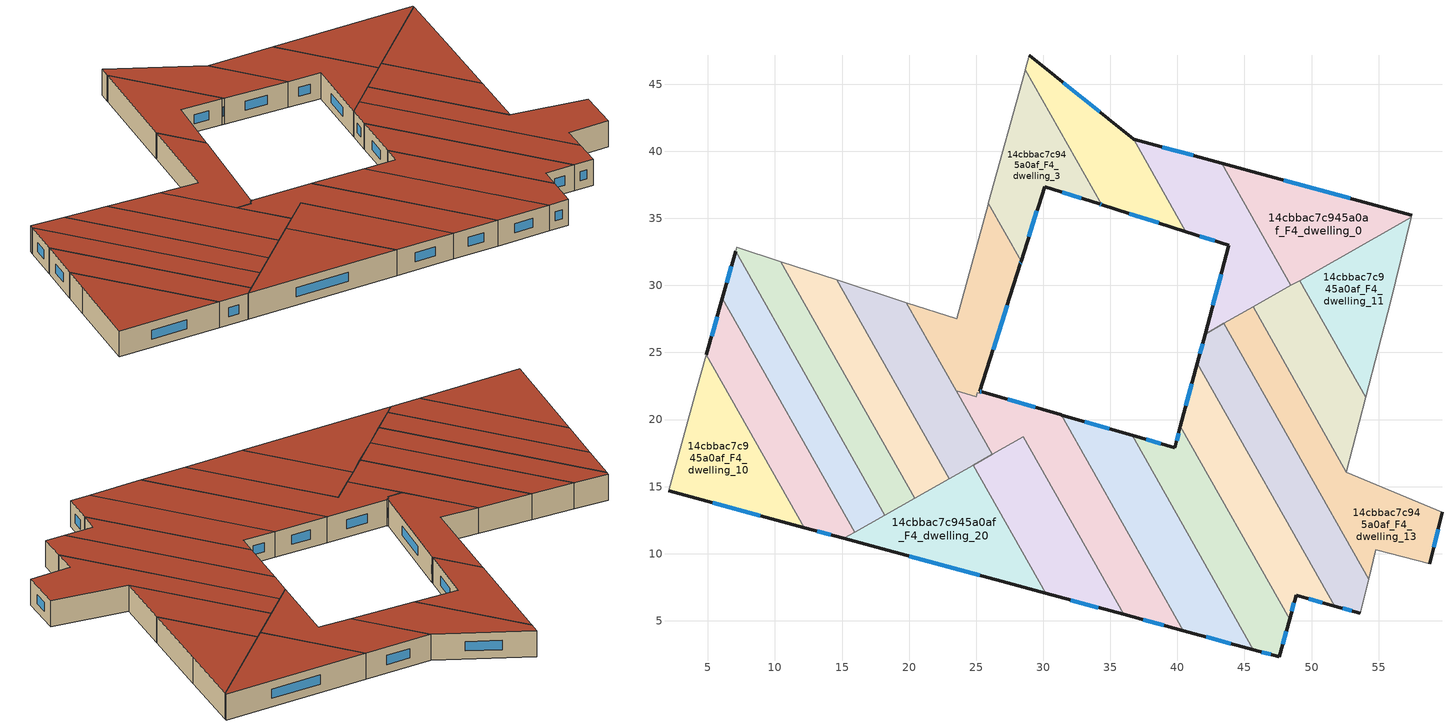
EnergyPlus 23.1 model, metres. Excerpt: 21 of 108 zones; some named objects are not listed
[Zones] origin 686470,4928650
14cbbac7c945a0af_F4_dwelling_0
 floor to 14cbbac7c945a0af_F3_dwelling_0 (EU_floor_Construction): 57.47,35.24 57.43,35.07 48.46,29.99 43.31,39.1 z12
 wall outside (EU_wall_Construction): 57.47,35.24 43.31,39.1 z12:15
 wall adiabatic (EU_wall_Construction): 57.43,35.07 57.47,35.24 z12:15
 wall to 14cbbac7c945a0af_F4_dwelling_1 (EU_wall_Construction): 43.31,39.1 48.46,29.99 z12:15
 wall to 14cbbac7c945a0af_F4_dwelling_11 (EU_wall_Construction): 49.11,30.36 57.43,35.07 z12:15
 wall to 14cbbac7c945a0af_F4_dwelling_12 (EU_wall_Construction): 48.46,29.99 49.11,30.36 z12:15
 window (EU_Window_Construction): 52.87,36.49 47.92,37.84 z12.98:14.02
 roof outside (EU_roof_Construction): 57.43,35.07 57.47,35.24 43.31,39.1 48.46,29.99 z15
14cbbac7c945a0af_F4_dwelling_1
 floor to 14cbbac7c945a0af_F3_dwelling_1 (EU_floor_Construction): 43.31,39.1 48.46,29.99 42.06,26.37 43.83,33 40.64,34.01 36.74,40.9 z12
 wall outside (EU_wall_Construction): 40.64,34.01 43.83,33 42.06,26.37 / 43.31,39.1 36.74,40.9 z12:15
 wall to 14cbbac7c945a0af_F4_dwelling_2 (EU_wall_Construction): 36.74,40.9 40.64,34.01 z12:15
 wall to 14cbbac7c945a0af_F4_dwelling_12 (EU_wall_Construction): 45.64,28.4 48.46,29.99 z12:15
 wall to 14cbbac7c945a0af_F4_dwelling_13 (EU_wall_Construction): 43.46,27.16 45.64,28.4 z12:15
 wall to 14cbbac7c945a0af_F4_dwelling_14 (EU_wall_Construction): 42.06,26.37 43.46,27.16 z12:15
 window (EU_Window_Construction): 43.26,30.84 42.64,28.53 / 41.68,33.68 42.79,33.33 / 41.18,39.69 38.88,40.31 z12.98:14.02
 roof outside (EU_roof_Construction): 48.46,29.99 43.31,39.1 36.74,40.9 40.64,34.01 43.83,33 42.06,26.37 z15
14cbbac7c945a0af_F4_dwelling_10
 floor to 14cbbac7c945a0af_F3_dwelling_10 (EU_floor_Construction): 4.89,24.84 12.17,11.95 2.06,14.7 4.13,22.18 z12
 wall outside (EU_wall_Construction): 2.06,14.7 12.17,11.95 z12:15
 wall to 14cbbac7c945a0af_F4_dwelling_9 (EU_wall_Construction): 12.17,11.95 4.89,24.84 z12:15
 wall adiabatic (EU_wall_Construction): 4.89,24.84 4.13,22.18 2.06,14.7 z12:15
 window (EU_Window_Construction): 5.35,13.8 8.89,12.84 z12.98:14.02
 roof outside (EU_roof_Construction): 12.17,11.95 4.89,24.84 4.13,22.18 2.06,14.7 z15
14cbbac7c945a0af_F4_dwelling_11
 floor to 14cbbac7c945a0af_F3_dwelling_11 (EU_floor_Construction): 57.43,35.07 55.89,28.82 54.04,21.64 49.11,30.36 z12
 wall adiabatic (EU_wall_Construction): 54.04,21.64 55.89,28.82 57.43,35.07 z12:15
 wall to 14cbbac7c945a0af_F4_dwelling_12 (EU_wall_Construction): 49.11,30.36 54.04,21.64 z12:15
 roof outside (EU_roof_Construction): 54.04,21.64 55.89,28.82 57.43,35.07 49.11,30.36 z15
14cbbac7c945a0af_F4_dwelling_12
 floor to 14cbbac7c945a0af_F3_dwelling_12 (EU_floor_Construction): 49.11,30.36 54.04,21.64 52.6,16.08 45.64,28.4 z12
 wall adiabatic (EU_wall_Construction): 52.6,16.08 54.04,21.64 z12:15
 wall to 14cbbac7c945a0af_F4_dwelling_13 (EU_wall_Construction): 45.64,28.4 52.6,16.08 z12:15
 roof outside (EU_roof_Construction): 52.6,16.08 54.04,21.64 49.11,30.36 45.64,28.4 z15
14cbbac7c945a0af_F4_dwelling_13
 floor to 14cbbac7c945a0af_F3_dwelling_13 (EU_floor_Construction): 45.64,28.4 52.6,16.08 59.72,13.08 58.82,9.25 54.79,10.28 54.25,8.08 43.46,27.16 z12
 wall outside (EU_wall_Construction): 58.82,9.25 59.72,13.08 z12:15
 wall adiabatic (EU_wall_Construction): 59.72,13.08 52.6,16.08 / 54.25,8.08 54.79,10.28 58.82,9.25 z12:15
 wall to 14cbbac7c945a0af_F4_dwelling_14 (EU_wall_Construction): 43.46,27.16 54.25,8.08 z12:15
 window (EU_Window_Construction): 59.12,10.49 59.43,11.83 z12.98:14.02
 roof outside (EU_roof_Construction): 58.82,9.25 59.72,13.08 52.6,16.08 45.64,28.4 43.46,27.16 54.25,8.08 54.79,10.28 z15
14cbbac7c945a0af_F4_dwelling_14
 floor to 14cbbac7c945a0af_F3_dwelling_14 (EU_floor_Construction): 43.46,27.16 54.25,8.08 53.62,5.56 51.72,6.09 41.48,24.2 42.06,26.37 z12
 wall outside (EU_wall_Construction): 51.72,6.09 53.62,5.56 / 42.06,26.37 41.48,24.2 z12:15
 wall adiabatic (EU_wall_Construction): 53.62,5.56 54.25,8.08 z12:15
 wall to 14cbbac7c945a0af_F4_dwelling_15 (EU_wall_Construction): 41.48,24.2 51.72,6.09 z12:15
 window (EU_Window_Construction): 52.34,5.92 53,5.73 / 41.87,25.67 41.67,24.91 z12.98:14.02
 roof outside (EU_roof_Construction): 53.62,5.56 54.25,8.08 43.46,27.16 42.06,26.37 41.48,24.2 51.72,6.09 z15
14cbbac7c945a0af_F4_dwelling_15
 floor to 14cbbac7c945a0af_F3_dwelling_15 (EU_floor_Construction): 41.48,24.2 51.72,6.09 48.84,6.91 48.36,5.13 40.22,19.51 z12
 wall outside (EU_wall_Construction): 41.48,24.2 40.22,19.51 / 48.36,5.13 48.84,6.91 51.72,6.09 z12:15
 wall to 14cbbac7c945a0af_F4_dwelling_16 (EU_wall_Construction): 40.22,19.51 48.36,5.13 z12:15
 window (EU_Window_Construction): 41.07,22.68 40.63,21.04 / 49.78,6.64 50.78,6.36 / 48.52,5.71 48.69,6.33 z12.98:14.02
 roof outside (EU_roof_Construction): 51.72,6.09 41.48,24.2 40.22,19.51 48.36,5.13 48.84,6.91 z15
14cbbac7c945a0af_F4_dwelling_16
 floor to 14cbbac7c945a0af_F3_dwelling_16 (EU_floor_Construction): 40.22,19.51 48.36,5.13 47.59,2.32 45.66,2.84 36.63,18.81 39.79,17.9 z12
 wall outside (EU_wall_Construction): 40.22,19.51 39.79,17.9 36.63,18.81 / 45.66,2.84 47.59,2.32 48.36,5.13 z12:15
 wall to 14cbbac7c945a0af_F4_dwelling_17 (EU_wall_Construction): 36.63,18.81 45.66,2.84 z12:15
 window (EU_Window_Construction): 38.77,18.19 37.66,18.51 / 40.08,18.99 39.93,18.42 / 47.84,3.23 48.11,4.21 / 46.29,2.67 46.97,2.49 z12.98:14.02
 roof outside (EU_roof_Construction): 47.59,2.32 48.36,5.13 40.22,19.51 39.79,17.9 36.63,18.81 45.66,2.84 z15
14cbbac7c945a0af_F4_dwelling_17
 floor to 14cbbac7c945a0af_F3_dwelling_17 (EU_floor_Construction): 36.63,18.81 45.66,2.84 40.44,4.26 31.35,20.34 31.38,20.33 z12
 wall outside (EU_wall_Construction): 40.44,4.26 45.66,2.84 / 36.63,18.81 31.38,20.33 31.35,20.34 z12:15
 wall to 14cbbac7c945a0af_F4_dwelling_18 (EU_wall_Construction): 31.35,20.34 40.44,4.26 z12:15
 window (EU_Window_Construction): 42.14,3.8 43.96,3.3 / 34.92,19.31 33.09,19.84 z12.98:14.02
 roof outside (EU_roof_Construction): 45.66,2.84 36.63,18.81 31.38,20.33 31.35,20.34 40.44,4.26 z15
14cbbac7c945a0af_F4_dwelling_18
 floor to 14cbbac7c945a0af_F3_dwelling_18 (EU_floor_Construction): 31.35,20.34 40.44,4.26 35.99,5.47 28.5,18.71 26.19,17.4 23.52,22.13 24.99,21.71 25.08,22 25.23,21.96 25.27,22.1 25.42,22.05 z12
 wall outside (EU_wall_Construction): 31.35,20.34 25.42,22.05 25.27,22.1 / 35.99,5.47 40.44,4.26 z12:15
 wall to 14cbbac7c945a0af_F4_dwelling_19 (EU_wall_Construction): 26.19,17.4 28.5,18.71 35.99,5.47 z12:15
 wall to 14cbbac7c945a0af_F4_dwelling_4 (EU_wall_Construction): 25.27,22.1 25.23,21.96 25.08,22 24.99,21.71 23.52,22.13 z12:15
 wall to 14cbbac7c945a0af_F4_dwelling_5 (EU_wall_Construction): 23.52,22.13 26.19,17.4 z12:15
 window (EU_Window_Construction): 25.37,22.07 25.32,22.08 / 29.42,20.9 27.35,21.5 / 37.44,5.08 38.99,4.66 z12.98:14.02
 roof outside (EU_roof_Construction): 40.44,4.26 31.35,20.34 25.42,22.05 25.27,22.1 25.23,21.96 25.08,22 24.99,21.71 23.52,22.13 26.19,17.4 28.5,18.71 35.99,5.47 z15
14cbbac7c945a0af_F4_dwelling_19
 floor to 14cbbac7c945a0af_F3_dwelling_19 (EU_floor_Construction): 28.5,18.71 35.99,5.47 30.17,7.06 24.77,16.6 z12
 wall outside (EU_wall_Construction): 30.17,7.06 35.99,5.47 z12:15
 wall to 14cbbac7c945a0af_F4_dwelling_20 (EU_wall_Construction): 24.77,16.6 30.17,7.06 z12:15
 wall to 14cbbac7c945a0af_F4_dwelling_5 (EU_wall_Construction): 26.19,17.4 24.77,16.6 z12:15
 window (EU_Window_Construction): 32.06,6.54 34.09,5.99 z12.98:14.02
 roof outside (EU_roof_Construction): 35.99,5.47 28.5,18.71 24.77,16.6 30.17,7.06 z15
14cbbac7c945a0af_F4_dwelling_2
 floor to 14cbbac7c945a0af_F3_dwelling_2 (EU_floor_Construction): 36.74,40.9 40.64,34.01 34.37,36 28.67,46.09 28.96,47.16 z12
 wall outside (EU_wall_Construction): 36.74,40.9 28.96,47.16 / 34.37,36 40.64,34.01 z12:15
 wall to 14cbbac7c945a0af_F4_dwelling_3 (EU_wall_Construction): 28.67,46.09 34.37,36 z12:15
 wall adiabatic (EU_wall_Construction): 28.96,47.16 28.67,46.09 z12:15
 window (EU_Window_Construction): 34.21,42.93 31.49,45.12 / 36.41,35.35 38.6,34.66 z12.98:14.02
 roof outside (EU_roof_Construction): 40.64,34.01 36.74,40.9 28.96,47.16 28.67,46.09 34.37,36 z15
14cbbac7c945a0af_F4_dwelling_20
 floor to 14cbbac7c945a0af_F3_dwelling_20 (EU_floor_Construction): 24.77,16.6 30.17,7.06 15.13,11.14 z12
 wall outside (EU_wall_Construction): 15.13,11.14 30.17,7.06 z12:15
 wall to 14cbbac7c945a0af_F4_dwelling_6 (EU_wall_Construction): 22.99,15.59 20.42,14.13 z12:15
 wall to 14cbbac7c945a0af_F4_dwelling_5 (EU_wall_Construction): 24.77,16.6 22.99,15.59 z12:15
 wall to 14cbbac7c945a0af_F4_dwelling_7 (EU_wall_Construction): 20.41,14.13 18.19,12.88 z12:15
 wall to 14cbbac7c945a0af_F4_dwelling_8 (EU_wall_Construction): 18.19,12.88 15.94,11.6 z12:15
 wall to 14cbbac7c945a0af_F4_dwelling_9 (EU_wall_Construction): 15.94,11.6 15.13,11.14 z12:15
 window (EU_Window_Construction): 20.02,9.82 25.28,8.39 z12.98:14.02
 roof outside (EU_roof_Construction): 30.17,7.06 24.77,16.6 15.13,11.14 z15
14cbbac7c945a0af_F4_dwelling_3
 floor to 14cbbac7c945a0af_F3_dwelling_3 (EU_floor_Construction): 28.67,46.09 34.37,36 34.16,36.07 30.1,37.36 28.35,31.8 25.91,36.11 28.61,45.88 z12
 wall outside (EU_wall_Construction): 28.35,31.8 30.1,37.36 34.16,36.07 34.37,36 z12:15
 wall adiabatic (EU_wall_Construction): 28.67,46.09 28.61,45.88 25.91,36.11 z12:15
 wall to 14cbbac7c945a0af_F4_dwelling_4 (EU_wall_Construction): 25.91,36.11 28.35,31.8 z12:15
 window (EU_Window_Construction): 34.23,36.05 34.3,36.02 / 31.42,36.94 32.84,36.49 / 28.92,33.61 29.53,35.55 z12.98:14.02
 roof outside (EU_roof_Construction): 34.37,36 28.67,46.09 28.61,45.88 25.91,36.11 28.35,31.8 30.1,37.36 34.16,36.07 z15
14cbbac7c945a0af_F4_dwelling_4
 floor to 14cbbac7c945a0af_F3_dwelling_4 (EU_floor_Construction): 25.91,36.11 28.35,31.8 28.33,31.74 28.28,31.61 25.27,22.1 25.23,21.96 25.08,22 24.99,21.71 23.52,22.13 19.8,28.71 23.53,27.5 25.89,36.04 z12
 wall outside (EU_wall_Construction): 25.28,22.1 28.28,31.61 28.33,31.74 28.35,31.8 z12:15
 wall adiabatic (EU_wall_Construction): 25.91,36.11 25.89,36.04 23.53,27.5 19.8,28.71 z12:15
 wall to 14cbbac7c945a0af_F4_dwelling_5 (EU_wall_Construction): 19.8,28.71 23.52,22.14 z12:15
 window (EU_Window_Construction): 28.3,31.65 28.31,31.69 / 26.25,25.19 27.31,28.52 z12.98:14.02
 roof outside (EU_roof_Construction): 25.27,22.1 28.28,31.61 28.33,31.74 28.35,31.8 25.91,36.11 25.89,36.04 23.53,27.5 19.8,28.71 23.52,22.14 24.99,21.71 25.08,22 25.23,21.96 z15
14cbbac7c945a0af_F4_dwelling_5
 floor to 14cbbac7c945a0af_F3_dwelling_5 (EU_floor_Construction): 19.8,28.71 26.19,17.4 22.99,15.59 14.62,30.4 z12
 wall to 14cbbac7c945a0af_F4_dwelling_6 (EU_wall_Construction): 14.62,30.4 22.99,15.59 z12:15
 wall adiabatic (EU_wall_Construction): 19.8,28.71 14.62,30.4 z12:15
 roof outside (EU_roof_Construction): 26.19,17.4 19.8,28.71 14.62,30.4 22.99,15.59 z15
14cbbac7c945a0af_F4_dwelling_6
 floor to 14cbbac7c945a0af_F3_dwelling_6 (EU_floor_Construction): 14.62,30.4 22.99,15.59 20.42,14.13 10.45,31.76 z12
 wall to 14cbbac7c945a0af_F4_dwelling_7 (EU_wall_Construction): 10.45,31.76 20.42,14.13 z12:15
 wall adiabatic (EU_wall_Construction): 14.62,30.4 10.45,31.76 z12:15
 roof outside (EU_roof_Construction): 22.99,15.59 14.62,30.4 10.45,31.76 20.42,14.13 z15
14cbbac7c945a0af_F4_dwelling_7
 floor to 14cbbac7c945a0af_F3_dwelling_7 (EU_floor_Construction): 10.45,31.76 20.42,14.13 18.19,12.88 7.06,32.56 7.14,32.84 z12
 wall adiabatic (EU_wall_Construction): 10.45,31.76 7.14,32.84 7.06,32.56 z12:15
 wall to 14cbbac7c945a0af_F4_dwelling_8 (EU_wall_Construction): 7.06,32.56 18.19,12.88 z12:15
 roof outside (EU_roof_Construction): 20.42,14.13 10.45,31.76 7.14,32.84 7.06,32.56 18.19,12.88 z15
14cbbac7c945a0af_F4_dwelling_8
 floor to 14cbbac7c945a0af_F3_dwelling_8 (EU_floor_Construction): 7.06,32.56 18.19,12.88 15.94,11.6 6.07,29.05 z12
 wall outside (EU_wall_Construction): 7.06,32.56 6.07,29.05 z12:15
 wall to 14cbbac7c945a0af_F4_dwelling_9 (EU_wall_Construction): 6.07,29.05 15.94,11.6 z12:15
 window (EU_Window_Construction): 6.74,31.42 6.4,30.19 z12.98:14.02
 roof outside (EU_roof_Construction): 18.19,12.88 7.06,32.56 6.07,29.05 15.94,11.6 z15
14cbbac7c945a0af_F4_dwelling_9
 floor to 14cbbac7c945a0af_F3_dwelling_9 (EU_floor_Construction): 6.07,29.05 15.94,11.6 15.13,11.14 12.17,11.95 4.89,24.84 z12
 wall outside (EU_wall_Construction): 6.07,29.05 4.89,24.84 / 12.17,11.95 15.13,11.14 z12:15
 window (EU_Window_Construction): 5.69,27.68 5.27,26.21 / 13.14,11.69 14.17,11.41 z12.98:14.02
 roof outside (EU_roof_Construction): 15.94,11.6 6.07,29.05 4.89,24.84 12.17,11.95 15.13,11.14 z15
[Building]
EU S2 Campaign: North Axis=0; Terrain=City; Solar Distribution=FullExterior
[Site:Location]
Bologna: Latitude=44.5; Longitude=11.25; Time Zone=1; Elevation=37
[SizingPeriod:WeatherFileDays]
AnnualSizingPeriod: Begin Month=1; Begin Day of Month=1; End Month=12; End Day of Month=31; Day of Week for Start Day=Monday; Use Weather File Daylight Saving Period=No; Use Weather File Rain and Snow Indicators=No
[MATERIAL]
EU_InternalMass_Material: Roughness=MediumRough; Thickness=0.1; Conductivity=1; Density=1800; Specific Heat=900; Thermal Absorptance=0.9; Solar Absorptance=0.7; Visible Absorptance=0.7
[MATERIAL:NOMASS] Roughness=MediumRough; Thermal Absorptance=0.9; Solar Absorptance=0.7; Visible Absorptance=0.7
Name | Thermal Resistance
EU_wall_NoMass | 0.905828
EU_roof_NoMass | 0.37593
EU_floor_NoMass | 0.67114
[WINDOWMATERIAL:SIMPLEGLAZINGSYSTEM]
EU_Window_SimpleGlazing: UFactor=4.52486; Solar Heat Gain Coefficient=0.85; Visible Transmittance=0.85
[CONSTRUCTION]
EU_wall_Construction: EU_wall_NoMass
EU_roof_Construction: EU_roof_NoMass
EU_floor_Construction: EU_floor_NoMass
EU_Window_Construction: EU_Window_SimpleGlazing
EU_InternalMass_Construction: EU_InternalMass_Material
[ZONE] Type=1; Multiplier=1; Ceiling Height=autocalculate; Floor Area=autocalculate; Part of Total Floor Area=Yes
Name | Volume
14cbbac7c945a0af_F4_dwelling_0 | 165.578
14cbbac7c945a0af_F4_dwelling_1 | 179.864
14cbbac7c945a0af_F4_dwelling_10 | 165.573
14cbbac7c945a0af_F4_dwelling_11 | 144.337
14cbbac7c945a0af_F4_dwelling_12 | 144.743
14cbbac7c945a0af_F4_dwelling_13 | 223.939
14cbbac7c945a0af_F4_dwelling_14 | 215.42
14cbbac7c945a0af_F4_dwelling_15 | 182.15
14cbbac7c945a0af_F4_dwelling_16 | 182.114
14cbbac7c945a0af_F4_dwelling_17 | 212.498
14cbbac7c945a0af_F4_dwelling_18 | 217.362
14cbbac7c945a0af_F4_dwelling_19 | 168.302
14cbbac7c945a0af_F4_dwelling_2 | 146.043
14cbbac7c945a0af_F4_dwelling_20 | 182.105
14cbbac7c945a0af_F4_dwelling_3 | 142.228
14cbbac7c945a0af_F4_dwelling_4 | 142.185
14cbbac7c945a0af_F4_dwelling_5 | 165.5625
14cbbac7c945a0af_F4_dwelling_6 | 165.542
14cbbac7c945a0af_F4_dwelling_7 | 165.61
14cbbac7c945a0af_F4_dwelling_8 | 165.577
14cbbac7c945a0af_F4_dwelling_9 | 165.505
[INTERNALMASS] Construction=EU_InternalMass_Construction
Name | Zone or ZoneList | Surface Area
14cbbac7c945a0af_F4_dwelling_0_EU_InternalMass | 14cbbac7c945a0af_F4_dwelling_0 | 55.1926
14cbbac7c945a0af_F4_dwelling_1_EU_InternalMass | 14cbbac7c945a0af_F4_dwelling_1 | 59.9544
14cbbac7c945a0af_F4_dwelling_2_EU_InternalMass | 14cbbac7c945a0af_F4_dwelling_2 | 48.6941
14cbbac7c945a0af_F4_dwelling_3_EU_InternalMass | 14cbbac7c945a0af_F4_dwelling_3 | 47.3998
14cbbac7c945a0af_F4_dwelling_4_EU_InternalMass | 14cbbac7c945a0af_F4_dwelling_4 | 47.3996
14cbbac7c945a0af_F4_dwelling_5_EU_InternalMass | 14cbbac7c945a0af_F4_dwelling_5 | 55.1877
14cbbac7c945a0af_F4_dwelling_6_EU_InternalMass | 14cbbac7c945a0af_F4_dwelling_6 | 55.1804
14cbbac7c945a0af_F4_dwelling_7_EU_InternalMass | 14cbbac7c945a0af_F4_dwelling_7 | 55.2033
14cbbac7c945a0af_F4_dwelling_8_EU_InternalMass | 14cbbac7c945a0af_F4_dwelling_8 | 55.1926
14cbbac7c945a0af_F4_dwelling_9_EU_InternalMass | 14cbbac7c945a0af_F4_dwelling_9 | 55.1682
14cbbac7c945a0af_F4_dwelling_10_EU_InternalMass | 14cbbac7c945a0af_F4_dwelling_10 | 55.1908
14cbbac7c945a0af_F4_dwelling_11_EU_InternalMass | 14cbbac7c945a0af_F4_dwelling_11 | 48.1158
14cbbac7c945a0af_F4_dwelling_12_EU_InternalMass | 14cbbac7c945a0af_F4_dwelling_12 | 48.2403
14cbbac7c945a0af_F4_dwelling_13_EU_InternalMass | 14cbbac7c945a0af_F4_dwelling_13 | 74.6657
14cbbac7c945a0af_F4_dwelling_14_EU_InternalMass | 14cbbac7c945a0af_F4_dwelling_14 | 71.7863
14cbbac7c945a0af_F4_dwelling_15_EU_InternalMass | 14cbbac7c945a0af_F4_dwelling_15 | 60.7167
14cbbac7c945a0af_F4_dwelling_16_EU_InternalMass | 14cbbac7c945a0af_F4_dwelling_16 | 60.7047
14cbbac7c945a0af_F4_dwelling_17_EU_InternalMass | 14cbbac7c945a0af_F4_dwelling_17 | 70.8436
14cbbac7c945a0af_F4_dwelling_18_EU_InternalMass | 14cbbac7c945a0af_F4_dwelling_18 | 72.4436
14cbbac7c945a0af_F4_dwelling_19_EU_InternalMass | 14cbbac7c945a0af_F4_dwelling_19 | 56.1006
14cbbac7c945a0af_F4_dwelling_20_EU_InternalMass | 14cbbac7c945a0af_F4_dwelling_20 | 60.7019
[OTHEREQUIPMENT] Fuel Type=Electricity; Design Level Calculation Method=Watts/Area; Power per Zone Floor Area=1; Fraction Latent=0; Fraction Radiant=0; Fraction Lost=0; Carbon Dioxide Generation Rate=0; EndUse Subcategory=EU_Step8_InternalGains
Name | Zone or ZoneList or Space or SpaceList | Schedule
EU_Step8_InternalGain_14cbbac7c945a0af_F4_dwelling_0_f000 | 14cbbac7c945a0af_F4_dwelling_0 | EU_Step8_GainSchedule_14cbbac7c945a0af_F4_dwelling_0_f000
EU_Step8_InternalGain_14cbbac7c945a0af_F4_dwelling_1_f000 | 14cbbac7c945a0af_F4_dwelling_1 | EU_Step8_GainSchedule_14cbbac7c945a0af_F4_dwelling_1_f000
EU_Step8_InternalGain_14cbbac7c945a0af_F4_dwelling_2_f000 | 14cbbac7c945a0af_F4_dwelling_2 | EU_Step8_GainSchedule_14cbbac7c945a0af_F4_dwelling_2_f000
EU_Step8_InternalGain_14cbbac7c945a0af_F4_dwelling_3_f000 | 14cbbac7c945a0af_F4_dwelling_3 | EU_Step8_GainSchedule_14cbbac7c945a0af_F4_dwelling_3_f000
EU_Step8_InternalGain_14cbbac7c945a0af_F4_dwelling_4_f000 | 14cbbac7c945a0af_F4_dwelling_4 | EU_Step8_GainSchedule_14cbbac7c945a0af_F4_dwelling_4_f000
EU_Step8_InternalGain_14cbbac7c945a0af_F4_dwelling_5_f000 | 14cbbac7c945a0af_F4_dwelling_5 | EU_Step8_GainSchedule_14cbbac7c945a0af_F4_dwelling_5_f000
EU_Step8_InternalGain_14cbbac7c945a0af_F4_dwelling_6_f000 | 14cbbac7c945a0af_F4_dwelling_6 | EU_Step8_GainSchedule_14cbbac7c945a0af_F4_dwelling_6_f000
EU_Step8_InternalGain_14cbbac7c945a0af_F4_dwelling_7_f000 | 14cbbac7c945a0af_F4_dwelling_7 | EU_Step8_GainSchedule_14cbbac7c945a0af_F4_dwelling_7_f000
EU_Step8_InternalGain_14cbbac7c945a0af_F4_dwelling_8_f000 | 14cbbac7c945a0af_F4_dwelling_8 | EU_Step8_GainSchedule_14cbbac7c945a0af_F4_dwelling_8_f000
EU_Step8_InternalGain_14cbbac7c945a0af_F4_dwelling_9_f000 | 14cbbac7c945a0af_F4_dwelling_9 | EU_Step8_GainSchedule_14cbbac7c945a0af_F4_dwelling_9_f000
EU_Step8_InternalGain_14cbbac7c945a0af_F4_dwelling_10_f000 | 14cbbac7c945a0af_F4_dwelling_10 | EU_Step8_GainSchedule_14cbbac7c945a0af_F4_dwelling_10_f000
EU_Step8_InternalGain_14cbbac7c945a0af_F4_dwelling_11_f000 | 14cbbac7c945a0af_F4_dwelling_11 | EU_Step8_GainSchedule_14cbbac7c945a0af_F4_dwelling_11_f000
EU_Step8_InternalGain_14cbbac7c945a0af_F4_dwelling_12_f000 | 14cbbac7c945a0af_F4_dwelling_12 | EU_Step8_GainSchedule_14cbbac7c945a0af_F4_dwelling_12_f000
EU_Step8_InternalGain_14cbbac7c945a0af_F4_dwelling_13_f000 | 14cbbac7c945a0af_F4_dwelling_13 | EU_Step8_GainSchedule_14cbbac7c945a0af_F4_dwelling_13_f000
EU_Step8_InternalGain_14cbbac7c945a0af_F4_dwelling_14_f000 | 14cbbac7c945a0af_F4_dwelling_14 | EU_Step8_GainSchedule_14cbbac7c945a0af_F4_dwelling_14_f000
EU_Step8_InternalGain_14cbbac7c945a0af_F4_dwelling_15_f000 | 14cbbac7c945a0af_F4_dwelling_15 | EU_Step8_GainSchedule_14cbbac7c945a0af_F4_dwelling_15_f000
EU_Step8_InternalGain_14cbbac7c945a0af_F4_dwelling_16_f000 | 14cbbac7c945a0af_F4_dwelling_16 | EU_Step8_GainSchedule_14cbbac7c945a0af_F4_dwelling_16_f000
EU_Step8_InternalGain_14cbbac7c945a0af_F4_dwelling_17_f000 | 14cbbac7c945a0af_F4_dwelling_17 | EU_Step8_GainSchedule_14cbbac7c945a0af_F4_dwelling_17_f000
EU_Step8_InternalGain_14cbbac7c945a0af_F4_dwelling_18_f000 | 14cbbac7c945a0af_F4_dwelling_18 | EU_Step8_GainSchedule_14cbbac7c945a0af_F4_dwelling_18_f000
EU_Step8_InternalGain_14cbbac7c945a0af_F4_dwelling_19_f000 | 14cbbac7c945a0af_F4_dwelling_19 | EU_Step8_GainSchedule_14cbbac7c945a0af_F4_dwelling_19_f000
EU_Step8_InternalGain_14cbbac7c945a0af_F4_dwelling_20_f000 | 14cbbac7c945a0af_F4_dwelling_20 | EU_Step8_GainSchedule_14cbbac7c945a0af_F4_dwelling_20_f000
[ZONEVENTILATION:DESIGNFLOWRATE] Schedule=EU_AlwaysOn; Design Flow Rate Calculation Method=AirChanges/Hour; Air Changes per Hour=0.73129; Ventilation Type=Natural; Fan Pressure Rise=0; Fan Total Efficiency=1; Constant Term Coefficient=1; Temperature Term Coefficient=0; Velocity Term Coefficient=0; Velocity Squared Term Coefficient=0; Minimum Indoor Temperature=-100; Maximum Indoor Temperature=100; Delta Temperature=-100; Minimum Outdoor Temperature=-100; Maximum Outdoor Temperature=100; Maximum Wind Speed=40
Name | Zone or ZoneList or Space or SpaceList
EU_ConstantAir_14cbbac7c945a0af_F4_dwelling_0 | 14cbbac7c945a0af_F4_dwelling_0
EU_ConstantAir_14cbbac7c945a0af_F4_dwelling_1 | 14cbbac7c945a0af_F4_dwelling_1
EU_ConstantAir_14cbbac7c945a0af_F4_dwelling_2 | 14cbbac7c945a0af_F4_dwelling_2
EU_ConstantAir_14cbbac7c945a0af_F4_dwelling_3 | 14cbbac7c945a0af_F4_dwelling_3
EU_ConstantAir_14cbbac7c945a0af_F4_dwelling_4 | 14cbbac7c945a0af_F4_dwelling_4
EU_ConstantAir_14cbbac7c945a0af_F4_dwelling_5 | 14cbbac7c945a0af_F4_dwelling_5
EU_ConstantAir_14cbbac7c945a0af_F4_dwelling_6 | 14cbbac7c945a0af_F4_dwelling_6
EU_ConstantAir_14cbbac7c945a0af_F4_dwelling_7 | 14cbbac7c945a0af_F4_dwelling_7
EU_ConstantAir_14cbbac7c945a0af_F4_dwelling_8 | 14cbbac7c945a0af_F4_dwelling_8
EU_ConstantAir_14cbbac7c945a0af_F4_dwelling_9 | 14cbbac7c945a0af_F4_dwelling_9
EU_ConstantAir_14cbbac7c945a0af_F4_dwelling_10 | 14cbbac7c945a0af_F4_dwelling_10
EU_ConstantAir_14cbbac7c945a0af_F4_dwelling_11 | 14cbbac7c945a0af_F4_dwelling_11
EU_ConstantAir_14cbbac7c945a0af_F4_dwelling_12 | 14cbbac7c945a0af_F4_dwelling_12
EU_ConstantAir_14cbbac7c945a0af_F4_dwelling_13 | 14cbbac7c945a0af_F4_dwelling_13
EU_ConstantAir_14cbbac7c945a0af_F4_dwelling_14 | 14cbbac7c945a0af_F4_dwelling_14
EU_ConstantAir_14cbbac7c945a0af_F4_dwelling_15 | 14cbbac7c945a0af_F4_dwelling_15
EU_ConstantAir_14cbbac7c945a0af_F4_dwelling_16 | 14cbbac7c945a0af_F4_dwelling_16
EU_ConstantAir_14cbbac7c945a0af_F4_dwelling_17 | 14cbbac7c945a0af_F4_dwelling_17
EU_ConstantAir_14cbbac7c945a0af_F4_dwelling_18 | 14cbbac7c945a0af_F4_dwelling_18
EU_ConstantAir_14cbbac7c945a0af_F4_dwelling_19 | 14cbbac7c945a0af_F4_dwelling_19
EU_ConstantAir_14cbbac7c945a0af_F4_dwelling_20 | 14cbbac7c945a0af_F4_dwelling_20
[HVACTEMPLATE:ZONE:IDEALLOADSAIRSYSTEM] System Availability Schedule=EU_AlwaysOn; Maximum Heating Supply Air Temperature=50; Minimum Cooling Supply Air Temperature=13; Maximum Heating Supply Air Humidity Ratio=0.0156; Minimum Cooling Supply Air Humidity Ratio=0.0077; Heating Limit=NoLimit; Cooling Limit=NoLimit; Heating Availability Schedule=EU_AlwaysOn; Cooling Availability Schedule=EU_CoolingOff; Dehumidification Control Type=ConstantSensibleHeatRatio; Cooling Sensible Heat Ratio=0.7; Dehumidification Setpoint=60; Humidification Control Type=None; Humidification Setpoint=30; Outdoor Air Method=None; Outdoor Air Flow Rate per Person=0.00944; Outdoor Air Flow Rate per Zone Floor Area=0; Outdoor Air Flow Rate per Zone=0; Demand Controlled Ventilation Type=None; Outdoor Air Economizer Type=NoEconomizer; Heat Recovery Type=None; Sensible Heat Recovery Effectiveness=0.7; Latent Heat Recovery Effectiveness=0.65
Name | Template Thermostat
14cbbac7c945a0af_F4_dwelling_0 | EU_HeatOnly_14cbbac7c945a0af_F4_dwelling_0
14cbbac7c945a0af_F4_dwelling_1 | EU_HeatOnly_14cbbac7c945a0af_F4_dwelling_1
14cbbac7c945a0af_F4_dwelling_2 | EU_HeatOnly_14cbbac7c945a0af_F4_dwelling_2
14cbbac7c945a0af_F4_dwelling_3 | EU_HeatOnly_14cbbac7c945a0af_F4_dwelling_3
14cbbac7c945a0af_F4_dwelling_4 | EU_HeatOnly_14cbbac7c945a0af_F4_dwelling_4
14cbbac7c945a0af_F4_dwelling_5 | EU_HeatOnly_14cbbac7c945a0af_F4_dwelling_5
14cbbac7c945a0af_F4_dwelling_6 | EU_HeatOnly_14cbbac7c945a0af_F4_dwelling_6
14cbbac7c945a0af_F4_dwelling_7 | EU_HeatOnly_14cbbac7c945a0af_F4_dwelling_7
14cbbac7c945a0af_F4_dwelling_8 | EU_HeatOnly_14cbbac7c945a0af_F4_dwelling_8
14cbbac7c945a0af_F4_dwelling_9 | EU_HeatOnly_14cbbac7c945a0af_F4_dwelling_9
14cbbac7c945a0af_F4_dwelling_10 | EU_HeatOnly_14cbbac7c945a0af_F4_dwelling_10
14cbbac7c945a0af_F4_dwelling_11 | EU_HeatOnly_14cbbac7c945a0af_F4_dwelling_11
14cbbac7c945a0af_F4_dwelling_12 | EU_HeatOnly_14cbbac7c945a0af_F4_dwelling_12
14cbbac7c945a0af_F4_dwelling_13 | EU_HeatOnly_14cbbac7c945a0af_F4_dwelling_13
14cbbac7c945a0af_F4_dwelling_14 | EU_HeatOnly_14cbbac7c945a0af_F4_dwelling_14
14cbbac7c945a0af_F4_dwelling_15 | EU_HeatOnly_14cbbac7c945a0af_F4_dwelling_15
14cbbac7c945a0af_F4_dwelling_16 | EU_HeatOnly_14cbbac7c945a0af_F4_dwelling_16
14cbbac7c945a0af_F4_dwelling_17 | EU_HeatOnly_14cbbac7c945a0af_F4_dwelling_17
14cbbac7c945a0af_F4_dwelling_18 | EU_HeatOnly_14cbbac7c945a0af_F4_dwelling_18
14cbbac7c945a0af_F4_dwelling_19 | EU_HeatOnly_14cbbac7c945a0af_F4_dwelling_19
14cbbac7c945a0af_F4_dwelling_20 | EU_HeatOnly_14cbbac7c945a0af_F4_dwelling_20
[SIZING:ZONE] Zone Cooling Design Supply Air Temperature Input Method=SupplyAirTemperature; Zone Cooling Design Supply Air Temperature=13; Zone Heating Design Supply Air Temperature Input Method=SupplyAirTemperature; Zone Heating Design Supply Air Temperature=50; Zone Cooling Design Supply Air Humidity Ratio=0.008; Zone Heating Design Supply Air Humidity Ratio=0.008; Cooling Design Air Flow Method=DesignDay; Cooling Design Air Flow Rate=0; Cooling Minimum Air Flow per Zone Floor Area=0.000762; Cooling Minimum Air Flow=0; Cooling Minimum Air Flow Fraction=0.2; Heating Design Air Flow Method=DesignDay; Heating Design Air Flow Rate=0; Heating Maximum Air Flow per Zone Floor Area=0.002032; Heating Maximum Air Flow=0.141576; Heating Maximum Air Flow Fraction=0.3; Account for Dedicated Outdoor Air System=No; Dedicated Outdoor Air System Control Strategy=NeutralSupplyAir; Dedicated Outdoor Air Low Setpoint Temperature for Design=autosize; Dedicated Outdoor Air High Setpoint Temperature for Design=autosize; Zone Load Sizing Method=Sensible Load Only No Latent Load; Zone Latent Cooling Design Supply Air Humidity Ratio Input Method=HumidityRatioDifference; Zone Cooling Design Supply Air Humidity Ratio Difference=0.005; Zone Latent Heating Design Supply Air Humidity Ratio Input Method=HumidityRatioDifference; Zone Humidification Design Supply Air Humidity Ratio Difference=0.005
14cbbac7c945a0af_F4_dwelling_0; 14cbbac7c945a0af_F4_dwelling_1; 14cbbac7c945a0af_F4_dwelling_2; 14cbbac7c945a0af_F4_dwelling_3; 14cbbac7c945a0af_F4_dwelling_4; 14cbbac7c945a0af_F4_dwelling_5; 14cbbac7c945a0af_F4_dwelling_6; 14cbbac7c945a0af_F4_dwelling_7; 14cbbac7c945a0af_F4_dwelling_8; 14cbbac7c945a0af_F4_dwelling_9; 14cbbac7c945a0af_F4_dwelling_10; 14cbbac7c945a0af_F4_dwelling_11; 14cbbac7c945a0af_F4_dwelling_12; 14cbbac7c945a0af_F4_dwelling_13; 14cbbac7c945a0af_F4_dwelling_14; 14cbbac7c945a0af_F4_dwelling_15; 14cbbac7c945a0af_F4_dwelling_16; 14cbbac7c945a0af_F4_dwelling_17; 14cbbac7c945a0af_F4_dwelling_18; 14cbbac7c945a0af_F4_dwelling_19; 14cbbac7c945a0af_F4_dwelling_20
[SCHEDULE:CONSTANT]
Name | Hourly Value
EU_AlwaysOn | 1
EU_CoolingOff | 0
[SCHEDULE:FILE] Column Number=1; Rows to Skip at Top=0; Number of Hours of Data=8760; Column Separator=Comma; Interpolate to Timestep=No; Minutes per Item=60; Adjust Schedule for Daylight Savings=Yes
Name | File
EU_Step8_GainSchedule_14cbbac7c945a0af_F4_dwelling_0_f000 | ../../schedules/14cbbac7c945a0af/14cbbac7c945a0af_F4_dwelling_0_f000_gain.csv
EU_Step8_GainSchedule_14cbbac7c945a0af_F4_dwelling_1_f000 | ../../schedules/14cbbac7c945a0af/14cbbac7c945a0af_F4_dwelling_1_f000_gain.csv
EU_Step8_GainSchedule_14cbbac7c945a0af_F4_dwelling_2_f000 | ../../schedules/14cbbac7c945a0af/14cbbac7c945a0af_F4_dwelling_2_f000_gain.csv
EU_Step8_GainSchedule_14cbbac7c945a0af_F4_dwelling_3_f000 | ../../schedules/14cbbac7c945a0af/14cbbac7c945a0af_F4_dwelling_3_f000_gain.csv
EU_Step8_GainSchedule_14cbbac7c945a0af_F4_dwelling_4_f000 | ../../schedules/14cbbac7c945a0af/14cbbac7c945a0af_F4_dwelling_4_f000_gain.csv
EU_Step8_GainSchedule_14cbbac7c945a0af_F4_dwelling_5_f000 | ../../schedules/14cbbac7c945a0af/14cbbac7c945a0af_F4_dwelling_5_f000_gain.csv
EU_Step8_GainSchedule_14cbbac7c945a0af_F4_dwelling_6_f000 | ../../schedules/14cbbac7c945a0af/14cbbac7c945a0af_F4_dwelling_6_f000_gain.csv
EU_Step8_GainSchedule_14cbbac7c945a0af_F4_dwelling_7_f000 | ../../schedules/14cbbac7c945a0af/14cbbac7c945a0af_F4_dwelling_7_f000_gain.csv
EU_Step8_GainSchedule_14cbbac7c945a0af_F4_dwelling_8_f000 | ../../schedules/14cbbac7c945a0af/14cbbac7c945a0af_F4_dwelling_8_f000_gain.csv
EU_Step8_GainSchedule_14cbbac7c945a0af_F4_dwelling_9_f000 | ../../schedules/14cbbac7c945a0af/14cbbac7c945a0af_F4_dwelling_9_f000_gain.csv
EU_Step8_GainSchedule_14cbbac7c945a0af_F4_dwelling_10_f000 | ../../schedules/14cbbac7c945a0af/14cbbac7c945a0af_F4_dwelling_10_f000_gain.csv
EU_Step8_GainSchedule_14cbbac7c945a0af_F4_dwelling_11_f000 | ../../schedules/14cbbac7c945a0af/14cbbac7c945a0af_F4_dwelling_11_f000_gain.csv
EU_Step8_GainSchedule_14cbbac7c945a0af_F4_dwelling_12_f000 | ../../schedules/14cbbac7c945a0af/14cbbac7c945a0af_F4_dwelling_12_f000_gain.csv
EU_Step8_GainSchedule_14cbbac7c945a0af_F4_dwelling_13_f000 | ../../schedules/14cbbac7c945a0af/14cbbac7c945a0af_F4_dwelling_13_f000_gain.csv
EU_Step8_GainSchedule_14cbbac7c945a0af_F4_dwelling_14_f000 | ../../schedules/14cbbac7c945a0af/14cbbac7c945a0af_F4_dwelling_14_f000_gain.csv
EU_Step8_GainSchedule_14cbbac7c945a0af_F4_dwelling_15_f000 | ../../schedules/14cbbac7c945a0af/14cbbac7c945a0af_F4_dwelling_15_f000_gain.csv
EU_Step8_GainSchedule_14cbbac7c945a0af_F4_dwelling_16_f000 | ../../schedules/14cbbac7c945a0af/14cbbac7c945a0af_F4_dwelling_16_f000_gain.csv
EU_Step8_GainSchedule_14cbbac7c945a0af_F4_dwelling_17_f000 | ../../schedules/14cbbac7c945a0af/14cbbac7c945a0af_F4_dwelling_17_f000_gain.csv
EU_Step8_GainSchedule_14cbbac7c945a0af_F4_dwelling_18_f000 | ../../schedules/14cbbac7c945a0af/14cbbac7c945a0af_F4_dwelling_18_f000_gain.csv
EU_Step8_GainSchedule_14cbbac7c945a0af_F4_dwelling_19_f000 | ../../schedules/14cbbac7c945a0af/14cbbac7c945a0af_F4_dwelling_19_f000_gain.csv
EU_Step8_GainSchedule_14cbbac7c945a0af_F4_dwelling_20_f000 | ../../schedules/14cbbac7c945a0af/14cbbac7c945a0af_F4_dwelling_20_f000_gain.csv
